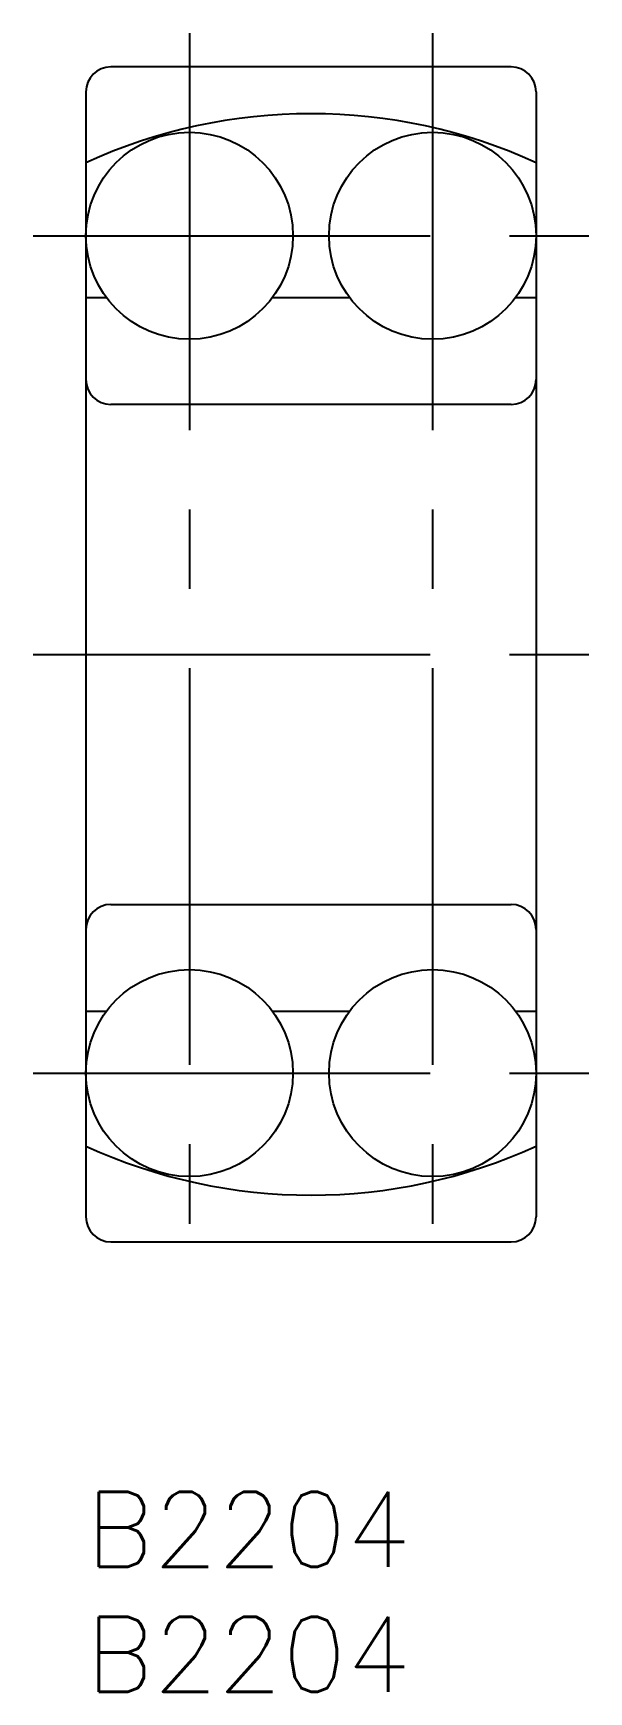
# Model space of a CAD drawing. Extents: x -2.1 to 20.1, y -8 to 58.4.
import ezdxf

# ---------------------------------------------------------------- set-up
doc = ezdxf.new("R2010")
doc.units = 0
doc.header["$LTSCALE"] = 0.5
doc.linetypes.add('CENTER', pattern=[50.8, 31.75, -6.35, 6.35, -6.35])
for name, color, linetype in [('MSM_CENTER', 1, 'CENTER'), ('MSM_CONTINUOUS', 7, 'CONTINUOUS'), ('MSM_PART_NUMBER', 7, 'CONTINUOUS')]:
    doc.layers.add(name, color=color, linetype=linetype)
doc.styles.get("Standard").update_dxf_attribs({"font": 'txt.shx', "height": 3, "bigfont": 'bigfont.shx'})

msp = doc.modelspace()

# ---------------------------------------------------------------- linework, layer by layer
at = {"layer": 'MSM_CENTER'}
for p, q in [((4.14, 58.353), (4.14, 8.647)), ((13.86, 58.353), (13.86, 8.647)), ((-2.107, 50.25), (20.107, 50.25)), ((-2.107, 33.5), (20.107, 33.5)), ((-2.107, 16.75), (20.107, 16.75))]:
    msp.add_line(p, q, dxfattribs=at)
at = {"layer": 'MSM_CONTINUOUS'}
for p, q in [((17, 57), (1, 57)), ((0, 56), (0, 11)), ((18, 56), (18, 11)), ((0.828, 47.766), (0, 47.766)), ((10.548, 47.766), (7.452, 47.766)), ((18, 47.766), (17.172, 47.766)), ((17, 43.5), (1, 43.5)), ((1, 23.5), (17, 23.5)), ((0, 19.234), (0.828, 19.234)), ((7.452, 19.234), (10.548, 19.234)), ((17.172, 19.234), (18, 19.234)), ((1, 10), (17, 10))]:
    msp.add_line(p, q, dxfattribs=at)
for centre in [(4.14, 50.25), (13.86, 50.25), (4.14, 16.75), (13.86, 16.75)]:
    msp.add_circle(centre, 4.14, dxfattribs=at)
for centre, radius, start, end in [((1, 56), 1, 90, 180), ((17, 56), 1, 0, 90), ((9, 33.5), 21.631, 65.41309, 114.58691), ((1, 44.5), 1, 180, 270), ((17, 44.5), 1, 270, 360), ((1, 22.5), 1, 90, 180), ((17, 22.5), 1, 0, 90), ((9, 33.5), 21.631, 245.41309, 294.58691), ((1, 11), 1, 180, 270), ((17, 11), 1, 270, 360)]:
    msp.add_arc(centre, radius, start, end, dxfattribs=at)

# ---------------------------------------------------------------- texts
at = {"layer": 'MSM_PART_NUMBER'}
for p in [(0, -3), (0, -8)]:
    msp.add_text('B2204', height=3, dxfattribs=at).set_placement(p)

doc.saveas('drawing.dxf')
